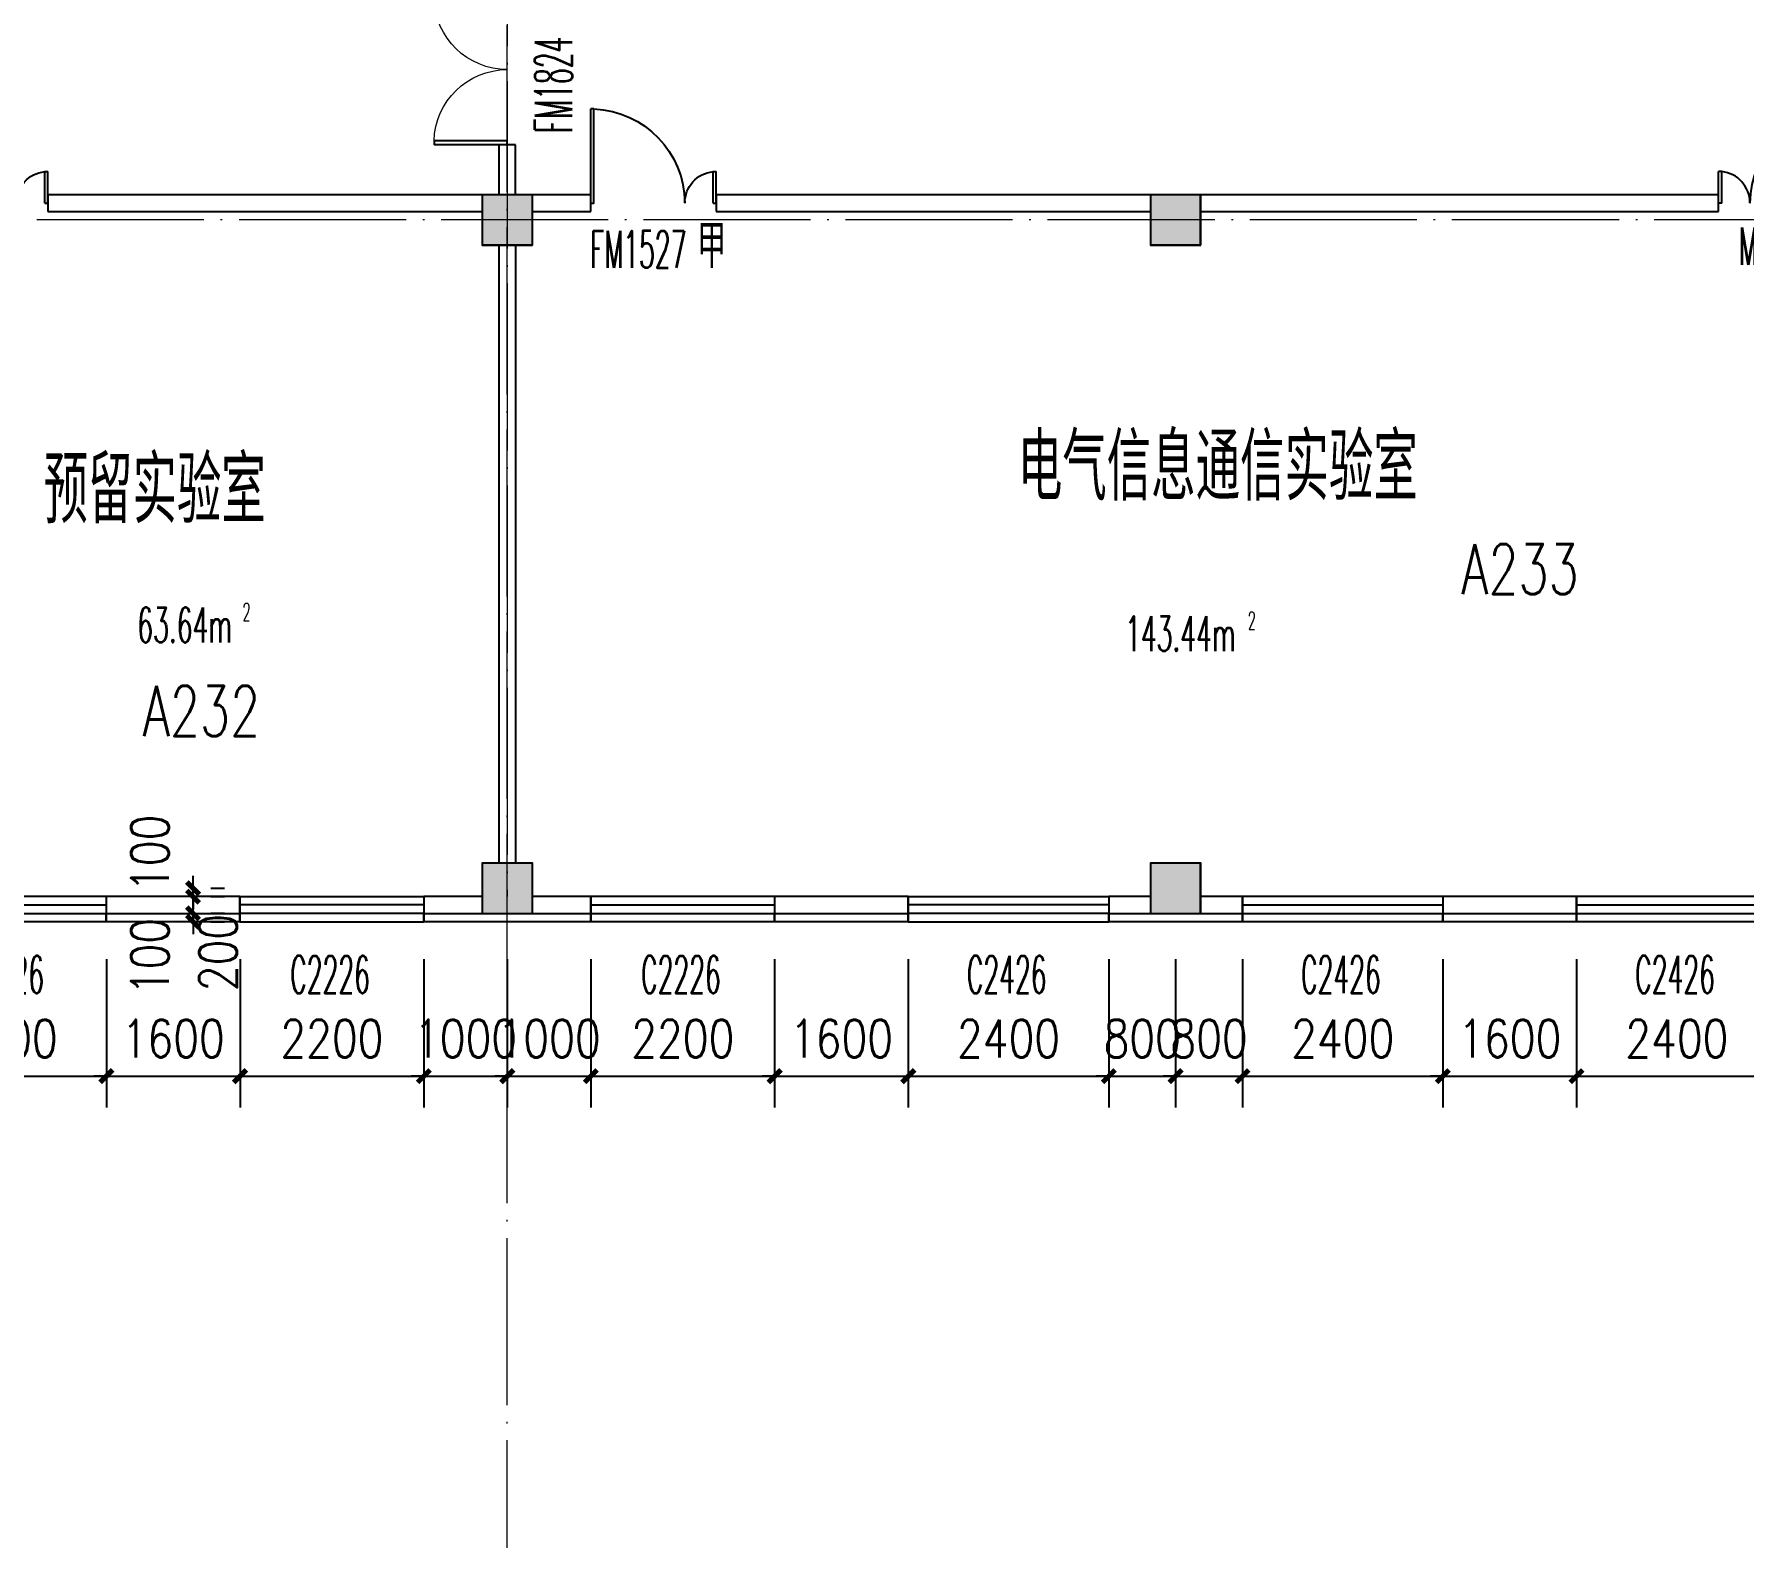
# Model space of a CAD drawing. Extents: x 1417642 to 3570900, y 124798 to 1191112.
# Drawn here: x 1487715 to 1508181, y 591996 to 609994 of the extents above; entities that cross this region are included whole.
import ezdxf

# ---------------------------------------------------------------- set-up
doc = ezdxf.new("R2010")
doc.units = 0
doc.header["$LTSCALE"] = 1000
doc.header["$MEASUREMENT"] = 0
doc.linetypes.add('DOTE', pattern=[2.42, 2, -0.2, 0.02, -0.2])
doc.layers.get('0').update_dxf_attribs({"linetype": 'CONTINUOUS'})
doc.layers.get('Defpoints').update_dxf_attribs({"linetype": 'CONTINUOUS'})
for name, color, linetype in [('colu', 2, 'CONTINUOUS'), ('COLUMN', 9, 'CONTINUOUS'), ('DOTE', 1, 'DOTE'), ('PUB_DIM', 3, 'CONTINUOUS'), ('PUB_HATCH', 8, 'CONTINUOUS'), ('PUB_TEXT', 40, 'CONTINUOUS'), ('SPACE', 7, 'CONTINUOUS'), ('SURFACE', 6, 'CONTINUOUS'), ('tiaozheng', 20, 'CONTINUOUS'), ('WALL', 4, 'CONTINUOUS'), ('WINDOW', 2, 'CONTINUOUS'), ('WINDOW_TEXT', 7, 'CONTINUOUS'), ('填充', 252, 'CONTINUOUS'), ('柱填充', 8, 'CONTINUOUS')]:
    doc.layers.add(name, color=color, linetype=linetype)
doc.styles.add('_TCH_SPACE', font='ROMANS', dxfattribs={"width": 0.7, "height": 5, "bigfont": 'Z'})
doc.styles.add('_TCH_WINDOW', font='ROMANS.shx', dxfattribs={"width": 0.7, "height": 400, "bigfont": 'Z.shx'})
doc.styles.add('DIM_FONT', font='SIMPLEX.shx', dxfattribs={"width": 0.8})
doc.styles.add('Z', font='ROMANS', dxfattribs={"width": 0.7, "bigfont": 'Z'})
doc.dimstyles.new('DIMN150', dxfattribs={"dimscale": 1.5, "dimtxt": 300, "dimasz": 100, "dimexe": 250, "dimexo": 300, "dimgap": 150, "dimtad": 1, "dimdec": 0, "dimzin": 0, "dimdsep": 46, "dimtxsty": 'DIM_FONT', "dimblk": 'ARCHTICK', "dimcen": 0.09, "dimdle": 1.5, "dimclrt": 7, "dimazin": 2, "dimtfac": 1, "dimtdec": 0, "dimtix": 1, "dimtmove": 2, "dimatfit": 3, "dimldrblk": 'ARCHTICK', "dimfxl": 1, "dimtolj": 1, "dimtzin": 0, "dimarcsym": 0})

# ---------------------------------------------------------------- blocks, each defined once
blk = doc.blocks.new('896')
at = {"layer": '柱填充'}
h = blk.add_hatch(color=256, dxfattribs=at)
h.paths.add_polyline_path([(1580873, 568265), (1580873, 568965), (1580273, 568965), (1580273, 568265)])
h.paths.add_polyline_path([(1572873, 568265), (1572873, 568965), (1572273, 568965), (1572273, 568265)])
h.paths.add_polyline_path([(1564873, 568265), (1564873, 568965), (1564273, 568965), (1564273, 568265)])
h.paths.add_polyline_path([(1556873, 568265), (1556873, 568965), (1556273, 568965), (1556273, 568265)])
h.paths.add_polyline_path([(1546873, 568265), (1546873, 568965), (1546273, 568965), (1546273, 568265)])
h.paths.add_polyline_path([(1536873, 568265), (1536873, 568965), (1536273, 568965), (1536273, 568265)])
h.paths.add_polyline_path([(1533273, 568265), (1533273, 568965), (1532673, 568965), (1532673, 568265)])
h.paths.add_polyline_path([(1523273, 568365), (1523273, 568965), (1522673, 568965), (1522673, 568365)])
h.paths.add_polyline_path([(1590123, 558965), (1589423, 558965), (1589423, 558365), (1590123, 558365)])
h.paths.add_polyline_path([(1580923, 558365), (1580923, 559065), (1580223, 559065), (1580223, 558365)])
h.paths.add_polyline_path([(1572923, 558365), (1572923, 559065), (1572223, 559065), (1572223, 558365)])
h.paths.add_polyline_path([(1564923, 558365), (1564923, 559065), (1564223, 559065), (1564223, 558365)])
h.paths.add_polyline_path([(1556923, 558365), (1556923, 559065), (1556223, 559065), (1556223, 558365)])
h.paths.add_polyline_path([(1546923, 558365), (1546923, 559065), (1546223, 559065), (1546223, 558365)])
h.paths.add_polyline_path([(1536873, 558365), (1536873, 558965), (1536273, 558965), (1536273, 558365)])
h.paths.add_polyline_path([(1533273, 558365), (1533273, 558965), (1532673, 558965), (1532673, 558365)])
h.paths.add_polyline_path([(1523372, 558965), (1522672, 558965), (1522672, 558365), (1523372, 558365)])
h.paths.add_polyline_path([(1590123, 554765), (1590123, 555365), (1589523, 555365), (1589523, 554765)])
h.paths.add_polyline_path([(1580873, 554765), (1580873, 555365), (1580273, 555365), (1580273, 554765)])
h.paths.add_polyline_path([(1572873, 554765), (1572873, 555365), (1572273, 555365), (1572273, 554765)])
h.paths.add_polyline_path([(1564873, 554765), (1564873, 555365), (1564273, 555365), (1564273, 554765)])
h.paths.add_polyline_path([(1556873, 554765), (1556873, 555365), (1556273, 555365), (1556273, 554765)])
h.paths.add_polyline_path([(1546873, 554765), (1546873, 555365), (1546273, 555365), (1546273, 554765)])
h.paths.add_polyline_path([(1536873, 554765), (1536873, 555365), (1536273, 555365), (1536273, 554765)])
h.paths.add_polyline_path([(1533273, 554765), (1533273, 555365), (1532673, 555365), (1532673, 554765)])
h.paths.add_polyline_path([(1523372, 555365), (1522672, 555365), (1522672, 554765), (1523372, 554765)])
h.paths.add_polyline_path([(1590123, 546765), (1590123, 547365), (1589523, 547365), (1589523, 546765)])
h.paths.add_polyline_path([(1580873, 546765), (1580873, 547365), (1580273, 547365), (1580273, 546765)])
h.paths.add_polyline_path([(1572873, 546765), (1572873, 547365), (1572273, 547365), (1572273, 546765)])
h.paths.add_polyline_path([(1564873, 546765), (1564873, 547365), (1564273, 547365), (1564273, 546765)])
h.paths.add_polyline_path([(1556873, 546765), (1556873, 547365), (1556273, 547365), (1556273, 546765)])
h.paths.add_polyline_path([(1546873, 546715), (1546873, 547415), (1546173, 547415), (1546173, 546715)])
h.paths.add_polyline_path([(1536973, 546715), (1536973, 547415), (1536273, 547415), (1536273, 546715)])
h.paths.add_polyline_path([(1533273, 546715), (1533273, 547415), (1532573, 547415), (1532573, 546715)])
h.paths.add_polyline_path([(1523372, 547365), (1522672, 547365), (1522672, 546765), (1523372, 546765)])
h.paths.add_polyline_path([(1546873, 539365), (1546173, 539365), (1546173, 538765), (1546873, 538765)])
h.paths.add_polyline_path([(1536973, 538715), (1536973, 539415), (1536273, 539415), (1536273, 538715)])
h.paths.add_polyline_path([(1533273, 538715), (1533273, 539415), (1532573, 539415), (1532573, 538715)])
h.paths.add_polyline_path([(1523372, 539365), (1522672, 539365), (1522672, 538765), (1523372, 538765)])
h.paths.add_polyline_path([(1546873, 531365), (1546173, 531365), (1546173, 530765), (1546873, 530765)])
h.paths.add_polyline_path([(1536973, 530715), (1536973, 531415), (1536273, 531415), (1536273, 530715)])
h.paths.add_polyline_path([(1533273, 530715), (1533273, 531415), (1532573, 531415), (1532573, 530715)])
h.paths.add_polyline_path([(1523372, 531365), (1522672, 531365), (1522672, 530765), (1523372, 530765)])
h.paths.add_polyline_path([(1546873, 523365), (1546173, 523365), (1546173, 522765), (1546873, 522765)])
h.paths.add_polyline_path([(1536973, 522715), (1536973, 523415), (1536273, 523415), (1536273, 522715)])
h.paths.add_polyline_path([(1533273, 522715), (1533273, 523415), (1532573, 523415), (1532573, 522715)])
h.paths.add_polyline_path([(1523372, 523365), (1522672, 523365), (1522672, 522765), (1523372, 522765)])
h.paths.add_polyline_path([(1546873, 515365), (1546173, 515365), (1546173, 514765), (1546873, 514765)])
h.paths.add_polyline_path([(1536973, 514715), (1536973, 515415), (1536273, 515415), (1536273, 514715)])
h.paths.add_polyline_path([(1533273, 514715), (1533273, 515415), (1532573, 515415), (1532573, 514715)])
h.paths.add_polyline_path([(1523372, 515365), (1522672, 515365), (1522672, 514765), (1523372, 514765)])
h.paths.add_polyline_path([(1546873, 507365), (1546173, 507365), (1546173, 506765), (1546873, 506765)])
h.paths.add_polyline_path([(1536973, 506715), (1536973, 507415), (1536273, 507415), (1536273, 506715)])
h.paths.add_polyline_path([(1533273, 506715), (1533273, 507415), (1532573, 507415), (1532573, 506715)])
h.paths.add_polyline_path([(1523372, 507365), (1522672, 507365), (1522672, 506765), (1523372, 506765)])
h.paths.add_polyline_path([(1546873, 499365), (1546173, 499365), (1546173, 498765), (1546873, 498765)])
h.paths.add_polyline_path([(1536973, 498715), (1536973, 499415), (1536273, 499415), (1536273, 498715)])
h.paths.add_polyline_path([(1533273, 498715), (1533273, 499415), (1532573, 499415), (1532573, 498715)])
h.paths.add_polyline_path([(1523372, 499365), (1522672, 499365), (1522672, 498765), (1523372, 498765)])
h.paths.add_polyline_path([(1546873, 490765), (1546873, 491365), (1546273, 491365), (1546273, 490765)])
h.paths.add_polyline_path([(1536873, 490765), (1536873, 491365), (1536273, 491365), (1536273, 490765)])
h.paths.add_polyline_path([(1533273, 490765), (1533273, 491365), (1532673, 491365), (1532673, 490765)])
h.paths.add_polyline_path([(1523273, 490765), (1523273, 491365), (1522673, 491365), (1522673, 490765)])
at = {"layer": 'colu'}
for points in [[(1572873, 554765), (1572873, 555365), (1572273, 555365), (1572273, 554765)], [(1580873, 554765), (1580873, 555365), (1580273, 555365), (1580273, 554765)], [(1572873, 546765), (1572873, 547365), (1572273, 547365), (1572273, 546765)], [(1580873, 546765), (1580873, 547365), (1580273, 547365), (1580273, 546765)]]:
    blk.add_lwpolyline(points, close=True, dxfattribs=at)
blk = doc.blocks.new('_ArchTick')
at = {"color": 0, "linetype": 'ByBlock', "const_width": 0.4}
blk.add_lwpolyline([(-0.5, -0.5), (0.5, 0.5)], dxfattribs=at)
blk = doc.blocks.new('*D892')
at = {"layer": 'Defpoints', "color": 0}
for p in [(1489379, 599471), (1489617, 599471), (1489379, 599371)]:
    blk.add_point(p, dxfattribs=at)
at = {"layer": 'PUB_DIM', "color": 0, "lineweight": -2}
for p, q in [((1489617, 599471), (1489617, 599621)), ((1489617, 599371), (1489617, 599471)), ((1489829, 599471), (1489992, 599471)), ((1489617, 599371), (1489617, 599221)), ((1489829, 599371), (1489992, 599371))]:
    blk.add_line(p, q, dxfattribs=at)
at = {"layer": 'PUB_DIM', "color": 0, "lineweight": -2, "xscale": 150, "yscale": 150, "zscale": 150}
for p, rotation in [((1489617, 599471), 270), ((1489617, 599371), 90)]:
    blk.add_blockref('_ArchTick', p, dxfattribs=dict(at, rotation=rotation))
at = {"layer": 'PUB_DIM', "color": 7, "insert": (1489100, 598953), "char_height": 450, "attachment_point": 5, "rotation": 90, "style": 'DIM_FONT'}
blk.add_mtext('\\A1;100', dxfattribs=at)
blk = doc.blocks.new('*D893')
at = {"layer": 'Defpoints', "color": 0}
for p in [(1489379, 599671), (1489617, 599671), (1489379, 599471)]:
    blk.add_point(p, dxfattribs=at)
at = {"layer": 'PUB_DIM', "color": 0, "lineweight": -2}
for p, q in [((1489617, 599671), (1489617, 599821)), ((1489617, 599471), (1489617, 599671)), ((1489829, 599671), (1489992, 599671)), ((1489617, 599471), (1489617, 599321)), ((1489829, 599471), (1489992, 599471))]:
    blk.add_line(p, q, dxfattribs=at)
at = {"layer": 'PUB_DIM', "color": 0, "lineweight": -2, "xscale": 150, "yscale": 150, "zscale": 150}
for p, rotation in [((1489617, 599671), 270), ((1489617, 599471), 90)]:
    blk.add_blockref('_ArchTick', p, dxfattribs=dict(at, rotation=rotation))
at = {"layer": 'PUB_DIM', "color": 7, "insert": (1489917, 599002), "char_height": 450, "attachment_point": 5, "rotation": 90, "style": 'DIM_FONT'}
blk.add_mtext('\\A1;200', dxfattribs=at)
blk = doc.blocks.new('*D894')
at = {"layer": 'Defpoints', "color": 0}
for p in [(1489379, 599771), (1489379, 599671), (1489617, 599771)]:
    blk.add_point(p, dxfattribs=at)
at = {"layer": 'PUB_DIM', "color": 0, "lineweight": -2}
for p, q in [((1489617, 599771), (1489617, 599921)), ((1489617, 599671), (1489617, 599771)), ((1489617, 599671), (1489617, 599521)), ((1489829, 599771), (1489992, 599771)), ((1489829, 599671), (1489992, 599671))]:
    blk.add_line(p, q, dxfattribs=at)
at = {"layer": 'PUB_DIM', "color": 0, "lineweight": -2, "xscale": 150, "yscale": 150, "zscale": 150}
for p, rotation in [((1489617, 599771), 270), ((1489617, 599671), 90)]:
    blk.add_blockref('_ArchTick', p, dxfattribs=dict(at, rotation=rotation))
at = {"layer": 'PUB_DIM', "color": 7, "insert": (1489100, 600189), "char_height": 450, "attachment_point": 5, "rotation": 90, "style": 'DIM_FONT'}
blk.add_mtext('\\A1;100', dxfattribs=at)
blk = doc.blocks.new('*D2714')
at = {"layer": 'Defpoints', "color": 0}
for p in [(1486179, 599371), (1488579, 599371), (1488579, 597522)]:
    blk.add_point(p, dxfattribs=at)
at = {"layer": 'PUB_DIM', "color": 0, "lineweight": -2}
for p, q in [((1486179, 598921), (1486179, 597147)), ((1488579, 598921), (1488579, 597147)), ((1486176, 597522), (1488581, 597522))]:
    blk.add_line(p, q, dxfattribs=at)
at = {"layer": 'PUB_DIM', "color": 0, "lineweight": -2, "xscale": 150, "yscale": 150, "zscale": 150, "rotation": 180}
blk.add_blockref('_ArchTick', (1486179, 597522), dxfattribs=at)
at = {"layer": 'PUB_DIM', "color": 0, "lineweight": -2, "xscale": 150, "yscale": 150, "zscale": 150}
blk.add_blockref('_ArchTick', (1488579, 597522), dxfattribs=at)
at = {"layer": 'PUB_DIM', "color": 7, "insert": (1487379, 597972), "char_height": 450, "attachment_point": 5, "style": 'DIM_FONT'}
blk.add_mtext('\\A1;2400', dxfattribs=at)
blk = doc.blocks.new('*D2715')
at = {"layer": 'Defpoints', "color": 0}
for p in [(1488579, 599371), (1490179, 599371), (1490179, 597522)]:
    blk.add_point(p, dxfattribs=at)
at = {"layer": 'PUB_DIM', "color": 0, "lineweight": -2}
for p, q in [((1488579, 598921), (1488579, 597147)), ((1490179, 598921), (1490179, 597147)), ((1488579, 597522), (1488429, 597522)), ((1488579, 597522), (1490179, 597522)), ((1490179, 597522), (1490329, 597522))]:
    blk.add_line(p, q, dxfattribs=at)
at = {"layer": 'PUB_DIM', "color": 0, "lineweight": -2, "xscale": 150, "yscale": 150, "zscale": 150}
blk.add_blockref('_ArchTick', (1488579, 597522), dxfattribs=at)
at = {"layer": 'PUB_DIM', "color": 0, "lineweight": -2, "xscale": 150, "yscale": 150, "zscale": 150, "rotation": 180}
blk.add_blockref('_ArchTick', (1490179, 597522), dxfattribs=at)
at = {"layer": 'PUB_DIM', "color": 7, "insert": (1489379, 597972), "char_height": 450, "attachment_point": 5, "style": 'DIM_FONT'}
blk.add_mtext('\\A1;1600', dxfattribs=at)
blk = doc.blocks.new('*D2716')
at = {"layer": 'Defpoints', "color": 0}
for p in [(1490179, 599371), (1492379, 599371), (1492379, 597522)]:
    blk.add_point(p, dxfattribs=at)
at = {"layer": 'PUB_DIM', "color": 0, "lineweight": -2}
for p, q in [((1490179, 598921), (1490179, 597147)), ((1492379, 598921), (1492379, 597147)), ((1490176, 597522), (1492381, 597522))]:
    blk.add_line(p, q, dxfattribs=at)
at = {"layer": 'PUB_DIM', "color": 0, "lineweight": -2, "xscale": 150, "yscale": 150, "zscale": 150, "rotation": 180}
blk.add_blockref('_ArchTick', (1490179, 597522), dxfattribs=at)
at = {"layer": 'PUB_DIM', "color": 0, "lineweight": -2, "xscale": 150, "yscale": 150, "zscale": 150}
blk.add_blockref('_ArchTick', (1492379, 597522), dxfattribs=at)
at = {"layer": 'PUB_DIM', "color": 7, "insert": (1491279, 597972), "char_height": 450, "attachment_point": 5, "style": 'DIM_FONT'}
blk.add_mtext('\\A1;2200', dxfattribs=at)
blk = doc.blocks.new('*D2717')
at = {"layer": 'Defpoints', "color": 0}
for p in [(1492379, 599371), (1493379, 599371), (1493379, 597522)]:
    blk.add_point(p, dxfattribs=at)
at = {"layer": 'PUB_DIM', "color": 0, "lineweight": -2}
for p, q in [((1492379, 598921), (1492379, 597147)), ((1493379, 598921), (1493379, 597147)), ((1492379, 597522), (1492229, 597522)), ((1492379, 597522), (1493379, 597522)), ((1493379, 597522), (1493529, 597522))]:
    blk.add_line(p, q, dxfattribs=at)
at = {"layer": 'PUB_DIM', "color": 0, "lineweight": -2, "xscale": 150, "yscale": 150, "zscale": 150}
blk.add_blockref('_ArchTick', (1492379, 597522), dxfattribs=at)
at = {"layer": 'PUB_DIM', "color": 0, "lineweight": -2, "xscale": 150, "yscale": 150, "zscale": 150, "rotation": 180}
blk.add_blockref('_ArchTick', (1493379, 597522), dxfattribs=at)
at = {"layer": 'PUB_DIM', "color": 7, "insert": (1492879, 597972), "char_height": 450, "attachment_point": 5, "style": 'DIM_FONT'}
blk.add_mtext('\\A1;1000', dxfattribs=at)
blk = doc.blocks.new('*D2718')
at = {"layer": 'Defpoints', "color": 0}
for p in [(1493379, 599371), (1494379, 599371), (1494379, 597522)]:
    blk.add_point(p, dxfattribs=at)
at = {"layer": 'PUB_DIM', "color": 0, "lineweight": -2}
for p, q in [((1493379, 598921), (1493379, 597147)), ((1494379, 598921), (1494379, 597147)), ((1493379, 597522), (1493229, 597522)), ((1493379, 597522), (1494379, 597522)), ((1494379, 597522), (1494529, 597522))]:
    blk.add_line(p, q, dxfattribs=at)
at = {"layer": 'PUB_DIM', "color": 0, "lineweight": -2, "xscale": 150, "yscale": 150, "zscale": 150}
blk.add_blockref('_ArchTick', (1493379, 597522), dxfattribs=at)
at = {"layer": 'PUB_DIM', "color": 0, "lineweight": -2, "xscale": 150, "yscale": 150, "zscale": 150, "rotation": 180}
blk.add_blockref('_ArchTick', (1494379, 597522), dxfattribs=at)
at = {"layer": 'PUB_DIM', "color": 7, "insert": (1493879, 597972), "char_height": 450, "attachment_point": 5, "style": 'DIM_FONT'}
blk.add_mtext('\\A1;1000', dxfattribs=at)
blk = doc.blocks.new('*D2719')
at = {"layer": 'Defpoints', "color": 0}
for p in [(1494379, 599371), (1496579, 599371), (1496579, 597522)]:
    blk.add_point(p, dxfattribs=at)
at = {"layer": 'PUB_DIM', "color": 0, "lineweight": -2}
for p, q in [((1494379, 598921), (1494379, 597147)), ((1496579, 598921), (1496579, 597147)), ((1494376, 597522), (1496581, 597522))]:
    blk.add_line(p, q, dxfattribs=at)
at = {"layer": 'PUB_DIM', "color": 0, "lineweight": -2, "xscale": 150, "yscale": 150, "zscale": 150, "rotation": 180}
blk.add_blockref('_ArchTick', (1494379, 597522), dxfattribs=at)
at = {"layer": 'PUB_DIM', "color": 0, "lineweight": -2, "xscale": 150, "yscale": 150, "zscale": 150}
blk.add_blockref('_ArchTick', (1496579, 597522), dxfattribs=at)
at = {"layer": 'PUB_DIM', "color": 7, "insert": (1495479, 597972), "char_height": 450, "attachment_point": 5, "style": 'DIM_FONT'}
blk.add_mtext('\\A1;2200', dxfattribs=at)
blk = doc.blocks.new('*D2720')
at = {"layer": 'Defpoints', "color": 0}
for p in [(1496579, 599371), (1498179, 599371), (1498179, 597522)]:
    blk.add_point(p, dxfattribs=at)
at = {"layer": 'PUB_DIM', "color": 0, "lineweight": -2}
for p, q in [((1496579, 598921), (1496579, 597147)), ((1498179, 598921), (1498179, 597147)), ((1496579, 597522), (1496429, 597522)), ((1496579, 597522), (1498179, 597522)), ((1498179, 597522), (1498329, 597522))]:
    blk.add_line(p, q, dxfattribs=at)
at = {"layer": 'PUB_DIM', "color": 0, "lineweight": -2, "xscale": 150, "yscale": 150, "zscale": 150}
blk.add_blockref('_ArchTick', (1496579, 597522), dxfattribs=at)
at = {"layer": 'PUB_DIM', "color": 0, "lineweight": -2, "xscale": 150, "yscale": 150, "zscale": 150, "rotation": 180}
blk.add_blockref('_ArchTick', (1498179, 597522), dxfattribs=at)
at = {"layer": 'PUB_DIM', "color": 7, "insert": (1497379, 597972), "char_height": 450, "attachment_point": 5, "style": 'DIM_FONT'}
blk.add_mtext('\\A1;1600', dxfattribs=at)
blk = doc.blocks.new('*D2721')
at = {"layer": 'Defpoints', "color": 0}
for p in [(1498179, 599371), (1500579, 599371), (1500579, 597522)]:
    blk.add_point(p, dxfattribs=at)
at = {"layer": 'PUB_DIM', "color": 0, "lineweight": -2}
for p, q in [((1498179, 598921), (1498179, 597147)), ((1500579, 598921), (1500579, 597147)), ((1498176, 597522), (1500581, 597522))]:
    blk.add_line(p, q, dxfattribs=at)
at = {"layer": 'PUB_DIM', "color": 0, "lineweight": -2, "xscale": 150, "yscale": 150, "zscale": 150, "rotation": 180}
blk.add_blockref('_ArchTick', (1498179, 597522), dxfattribs=at)
at = {"layer": 'PUB_DIM', "color": 0, "lineweight": -2, "xscale": 150, "yscale": 150, "zscale": 150}
blk.add_blockref('_ArchTick', (1500579, 597522), dxfattribs=at)
at = {"layer": 'PUB_DIM', "color": 7, "insert": (1499379, 597972), "char_height": 450, "attachment_point": 5, "style": 'DIM_FONT'}
blk.add_mtext('\\A1;2400', dxfattribs=at)
blk = doc.blocks.new('*D2722')
at = {"layer": 'Defpoints', "color": 0}
for p in [(1500579, 599371), (1501379, 599371), (1501379, 597522)]:
    blk.add_point(p, dxfattribs=at)
at = {"layer": 'PUB_DIM', "color": 0, "lineweight": -2}
for p, q in [((1500579, 598921), (1500579, 597147)), ((1501379, 598921), (1501379, 597147)), ((1500579, 597522), (1500429, 597522)), ((1500579, 597522), (1501379, 597522)), ((1501379, 597522), (1501529, 597522))]:
    blk.add_line(p, q, dxfattribs=at)
at = {"layer": 'PUB_DIM', "color": 0, "lineweight": -2, "xscale": 150, "yscale": 150, "zscale": 150}
blk.add_blockref('_ArchTick', (1500579, 597522), dxfattribs=at)
at = {"layer": 'PUB_DIM', "color": 0, "lineweight": -2, "xscale": 150, "yscale": 150, "zscale": 150, "rotation": 180}
blk.add_blockref('_ArchTick', (1501379, 597522), dxfattribs=at)
at = {"layer": 'PUB_DIM', "color": 7, "insert": (1500979, 597972), "char_height": 450, "attachment_point": 5, "style": 'DIM_FONT'}
blk.add_mtext('\\A1;800', dxfattribs=at)
blk = doc.blocks.new('*D2723')
at = {"layer": 'Defpoints', "color": 0}
for p in [(1501379, 599371), (1502179, 599371), (1502179, 597522)]:
    blk.add_point(p, dxfattribs=at)
at = {"layer": 'PUB_DIM', "color": 0, "lineweight": -2}
for p, q in [((1501379, 598921), (1501379, 597147)), ((1502179, 598921), (1502179, 597147)), ((1501379, 597522), (1501229, 597522)), ((1501379, 597522), (1502179, 597522)), ((1502179, 597522), (1502329, 597522))]:
    blk.add_line(p, q, dxfattribs=at)
at = {"layer": 'PUB_DIM', "color": 0, "lineweight": -2, "xscale": 150, "yscale": 150, "zscale": 150}
blk.add_blockref('_ArchTick', (1501379, 597522), dxfattribs=at)
at = {"layer": 'PUB_DIM', "color": 0, "lineweight": -2, "xscale": 150, "yscale": 150, "zscale": 150, "rotation": 180}
blk.add_blockref('_ArchTick', (1502179, 597522), dxfattribs=at)
at = {"layer": 'PUB_DIM', "color": 7, "insert": (1501779, 597972), "char_height": 450, "attachment_point": 5, "style": 'DIM_FONT'}
blk.add_mtext('\\A1;800', dxfattribs=at)
blk = doc.blocks.new('*D2724')
at = {"layer": 'Defpoints', "color": 0}
for p in [(1502179, 599371), (1504579, 599371), (1504579, 597522)]:
    blk.add_point(p, dxfattribs=at)
at = {"layer": 'PUB_DIM', "color": 0, "lineweight": -2}
for p, q in [((1502179, 598921), (1502179, 597147)), ((1504579, 598921), (1504579, 597147)), ((1502176, 597522), (1504581, 597522))]:
    blk.add_line(p, q, dxfattribs=at)
at = {"layer": 'PUB_DIM', "color": 0, "lineweight": -2, "xscale": 150, "yscale": 150, "zscale": 150, "rotation": 180}
blk.add_blockref('_ArchTick', (1502179, 597522), dxfattribs=at)
at = {"layer": 'PUB_DIM', "color": 0, "lineweight": -2, "xscale": 150, "yscale": 150, "zscale": 150}
blk.add_blockref('_ArchTick', (1504579, 597522), dxfattribs=at)
at = {"layer": 'PUB_DIM', "color": 7, "insert": (1503379, 597972), "char_height": 450, "attachment_point": 5, "style": 'DIM_FONT'}
blk.add_mtext('\\A1;2400', dxfattribs=at)
blk = doc.blocks.new('*D2725')
at = {"layer": 'Defpoints', "color": 0}
for p in [(1504579, 599371), (1506179, 599371), (1506179, 597522)]:
    blk.add_point(p, dxfattribs=at)
at = {"layer": 'PUB_DIM', "color": 0, "lineweight": -2}
for p, q in [((1504579, 598921), (1504579, 597147)), ((1506179, 598921), (1506179, 597147)), ((1504579, 597522), (1504429, 597522)), ((1504579, 597522), (1506179, 597522)), ((1506179, 597522), (1506329, 597522))]:
    blk.add_line(p, q, dxfattribs=at)
at = {"layer": 'PUB_DIM', "color": 0, "lineweight": -2, "xscale": 150, "yscale": 150, "zscale": 150}
blk.add_blockref('_ArchTick', (1504579, 597522), dxfattribs=at)
at = {"layer": 'PUB_DIM', "color": 0, "lineweight": -2, "xscale": 150, "yscale": 150, "zscale": 150, "rotation": 180}
blk.add_blockref('_ArchTick', (1506179, 597522), dxfattribs=at)
at = {"layer": 'PUB_DIM', "color": 7, "insert": (1505379, 597972), "char_height": 450, "attachment_point": 5, "style": 'DIM_FONT'}
blk.add_mtext('\\A1;1600', dxfattribs=at)
blk = doc.blocks.new('*D2726')
at = {"layer": 'Defpoints', "color": 0}
for p in [(1506179, 599371), (1508579, 599371), (1508579, 597522)]:
    blk.add_point(p, dxfattribs=at)
at = {"layer": 'PUB_DIM', "color": 0, "lineweight": -2}
for p, q in [((1506179, 598921), (1506179, 597147)), ((1508579, 598921), (1508579, 597147)), ((1506176, 597522), (1508581, 597522))]:
    blk.add_line(p, q, dxfattribs=at)
at = {"layer": 'PUB_DIM', "color": 0, "lineweight": -2, "xscale": 150, "yscale": 150, "zscale": 150, "rotation": 180}
blk.add_blockref('_ArchTick', (1506179, 597522), dxfattribs=at)
at = {"layer": 'PUB_DIM', "color": 0, "lineweight": -2, "xscale": 150, "yscale": 150, "zscale": 150}
blk.add_blockref('_ArchTick', (1508579, 597522), dxfattribs=at)
at = {"layer": 'PUB_DIM', "color": 7, "insert": (1507379, 597972), "char_height": 450, "attachment_point": 5, "style": 'DIM_FONT'}
blk.add_mtext('\\A1;2400', dxfattribs=at)
blk = doc.blocks.new('_FZH')
blk.add_lwpolyline([(-0.5, -0.5), (0.5, -0.5), (0.5, 0.5), (-0.5, 0.5)], close=True)
at = {"layer": 'PUB_HATCH'}
blk.add_solid([(-0.5, -0.5), (0.5, -0.5), (-0.5, 0.5), (0.5, 0.5)], dxfattribs=at)
blk = doc.blocks.new('$TCHSYS$WIN2D')
for p, q in [((-0.5, 0.5), (0.5, 0.5)), ((-0.5, 0.5), (-0.5, -0.5)), ((0.5, 0.5), (0.5, -0.5)), ((0.5, 0.1667), (-0.5, 0.1667)), ((0.5, -0.1667), (-0.5, -0.1667)), ((-0.5, -0.5), (0.5, -0.5))]:
    blk.add_line(p, q)
blk = doc.blocks.new('$DorLib2D$00000002')
for p, q in [((-0.5, 0), (-0.5, 0.4875)), ((-0.475, 0.4875), (-0.5, 0.4875)), ((-0.475, 0), (-0.475, 0.4875)), ((0.475, 0), (0.475, 0.4875)), ((0.475, 0.4875), (0.5, 0.4875)), ((0.5, 0), (0.5, 0.4875)), ((-0.5, 0), (-0.475, 0)), ((0.5, 0), (0.475, 0))]:
    blk.add_line(p, q)
at = {"lineweight": 13}
for centre, start, end in [((-0.4875, 0), 0, 88.53072), ((0.4875, 0), 91.46928, 180)]:
    blk.add_arc(centre, 0.4875, start, end, dxfattribs=at)
blk = doc.blocks.new('$DorLib2D$00000225')
at = {"color": 0}
for p, q in [((0.475, -0.001), (0.475, 0.752)), ((0.475, 0.752), (0.5, 0.752)), ((0.5, -0.001), (0.5, 0.752)), ((-0.5, 0), (-0.5, 0.252)), ((-0.475, 0.252), (-0.5, 0.252)), ((-0.475, 0), (-0.475, 0.252)), ((-0.475, 0), (-0.5, 0)), ((0.475, -0.001), (0.5, -0.001))]:
    blk.add_line(p, q, dxfattribs=at)
for centre, radius, start, end in [((0.505, -0.002), 0.755, 92.2493, 179.7238), ((-0.501, 0.003), 0.251, 359.7899, 84.0974)]:
    blk.add_arc(centre, radius, start, end, dxfattribs=at)

msp = doc.modelspace()

# ---------------------------------------------------------------- linework, layer by layer
at = {"layer": 'DOTE', "lineweight": 0}
msp.add_line((1493378.7, 542763, 0), (1493378.7, 626650.3, 0), dxfattribs=at)
msp.add_line((1493378.7, 542763, 0), (1493378.7, 626650.3, 0), dxfattribs=at)
msp.add_line((1493378.7, 542763, 0), (1493378.7, 626650.3, 0), dxfattribs=at)
msp.add_line((1493378.7, 542763, 0), (1493378.7, 626650.3, 0), dxfattribs=at)
at = {"layer": 'DOTE', "lineweight": 0, "elevation": 0}
for points in [[(1493378.7, 626370.9), (1493378.7, 599670.9)], [(1596227.1, 607770.9), (1432052.3, 607770.9)]]:
    msp.add_lwpolyline(points, dxfattribs=at)
at = {"layer": 'SURFACE'}
for p, q in [((1488578.7, 599370.9), (1488578.7, 599470.9)), ((1490178.7, 599370.9), (1490178.7, 599470.9)), ((1492378.7, 599370.9), (1492378.7, 599470.9)), ((1494378.7, 599370.9), (1494378.7, 599470.9)), ((1496578.7, 599370.9), (1496578.7, 599470.9)), ((1498178.7, 599370.9), (1498178.7, 599470.9)), ((1500578.7, 599370.9), (1500578.7, 599470.9)), ((1502178.7, 599370.9), (1502178.7, 599470.9)), ((1504578.7, 599370.9), (1504578.7, 599470.9)), ((1506178.7, 599370.9), (1506178.7, 599470.9)), ((1490178.7, 599370.9), (1488578.7, 599370.9)), ((1493378.7, 599370.9), (1492378.7, 599370.9)), ((1494378.7, 599370.9), (1493378.7, 599370.9)), ((1498178.7, 599370.9), (1496578.7, 599370.9)), ((1501378.7, 599370.9), (1500578.7, 599370.9)), ((1502178.7, 599370.9), (1501378.7, 599370.9)), ((1506178.7, 599370.9), (1504578.7, 599370.9))]:
    msp.add_line(p, q, dxfattribs=at)
at = {"layer": 'WALL'}
for p, q in [((1493478.7, 608670.9), (1493278.7, 608670.9)), ((1493278.7, 608670.9), (1493278.7, 608070.9)), ((1493478.7, 608070.9), (1493478.7, 608670.9)), ((1493078.7, 608070.9), (1487878.7, 608070.9)), ((1487878.7, 608070.9), (1487878.7, 607870.9)), ((1494378.7, 608070.9), (1493678.7, 608070.9)), ((1494378.7, 607870.9), (1494378.7, 608070.9)), ((1501078.7, 608070.9), (1495878.7, 608070.9)), ((1495878.7, 608070.9), (1495878.7, 607870.9)), ((1507878.7, 608070.9), (1501678.7, 608070.9)), ((1507878.7, 607870.9), (1507878.7, 608070.9)), ((1487878.7, 607870.9), (1493078.7, 607870.9)), ((1493678.7, 607870.9), (1494378.7, 607870.9)), ((1495878.7, 607870.9), (1501078.7, 607870.9)), ((1501678.7, 607870.9), (1507878.7, 607870.9)), ((1493278.7, 607470.9), (1493278.7, 600070.9)), ((1493478.7, 607470.9), (1493478.7, 600070.9)), ((1490178.7, 599670.9), (1488578.7, 599670.9)), ((1488578.7, 599670.9), (1488578.7, 599470.9)), ((1490178.7, 599470.9), (1490178.7, 599670.9)), ((1493078.7, 599670.9), (1492378.7, 599670.9)), ((1492378.7, 599670.9), (1492378.7, 599470.9)), ((1494378.7, 599670.9), (1493678.7, 599670.9)), ((1494378.7, 599470.9), (1494378.7, 599670.9)), ((1498178.7, 599670.9), (1496578.7, 599670.9)), ((1496578.7, 599670.9), (1496578.7, 599470.9)), ((1498178.7, 599470.9), (1498178.7, 599670.9)), ((1501078.7, 599670.9), (1500578.7, 599670.9)), ((1500578.7, 599670.9), (1500578.7, 599470.9)), ((1502178.7, 599670.9), (1501678.7, 599670.9)), ((1502178.7, 599470.9), (1502178.7, 599670.9)), ((1506178.7, 599670.9), (1504578.7, 599670.9)), ((1504578.7, 599670.9), (1504578.7, 599470.9)), ((1506178.7, 599470.9), (1506178.7, 599670.9)), ((1488578.7, 599470.9), (1490178.7, 599470.9)), ((1492378.7, 599470.9), (1493078.7, 599470.9)), ((1493678.7, 599470.9), (1494378.7, 599470.9)), ((1496578.7, 599470.9), (1498178.7, 599470.9)), ((1500578.7, 599470.9), (1501078.7, 599470.9)), ((1501678.7, 599470.9), (1502178.7, 599470.9)), ((1504578.7, 599470.9), (1506178.7, 599470.9))]:
    msp.add_line(p, q, dxfattribs=at)

# ---------------------------------------------------------------- block references
at = {"layer": 'COLUMN', "lineweight": 0, "xscale": 600, "yscale": 600, "zscale": 600}
for p in [(1493378.7, 607770.9, 0), (1501378.7, 607770.9, 0), (1493378.7, 599770.9, 0), (1501378.7, 599770.9, 0)]:
    msp.add_blockref('_FZH', p, dxfattribs=at)
at = {"layer": 'tiaozheng'}
msp.add_blockref('896', (-79194.1, 52705.8, 0), dxfattribs=at)
at = {"layer": 'WINDOW', "lineweight": 0}
for name, p, xscale, yscale, zscale, rotation in [('$DorLib2D$00000002', (1493378.7, 609570.9), -1800, 1800, -1800, 90), ('$DorLib2D$00000225', (1495128.7, 607970.9), 1500, -1500, 1500, 180)]:
    msp.add_blockref(name, p, dxfattribs=dict(at, xscale=xscale, yscale=yscale, zscale=zscale, rotation=rotation))
ref = msp.add_blockref('$DorLib2D$00000225', (1487128.7, 607970.9), dxfattribs=dict(at, xscale=1500, yscale=-1500, zscale=1500, rotation=180))
ref.add_attrib('A', 'M1527', (1486619.4, 607066.2), dxfattribs={"layer": 'WINDOW_TEXT', "lineweight": 0, "height": 446.25, "style": '_TCH_WINDOW', "width": 0.494118})
ref = msp.add_blockref('$DorLib2D$00000225', (1508628.7, 607970.9), dxfattribs=dict(at, xscale=-1500, yscale=-1500, zscale=-1500, rotation=180))
ref.add_attrib('A', 'M1527', (1508119.4, 607235.3), dxfattribs={"layer": 'WINDOW_TEXT', "lineweight": 0, "height": 446.25, "style": '_TCH_WINDOW', "width": 0.494118})
at = {"layer": 'WINDOW', "color": 2}
ref = msp.add_blockref('$TCHSYS$WIN2D', (1487378.7, 599520.9), dxfattribs=dict(at, xscale=2400, yscale=-300, zscale=2400, rotation=180))
ref.add_attrib('A', 'C2426', (1486879.9, 598514), dxfattribs={"layer": 'WINDOW_TEXT', "color": 2, "height": 446.25, "style": '_TCH_WINDOW', "width": 0.494118})
ref = msp.add_blockref('$TCHSYS$WIN2D', (1491278.7, 599520.9), dxfattribs=dict(at, xscale=-2200, yscale=-300, zscale=-2200, rotation=180))
ref.add_attrib('A', 'C2226', (1490779.9, 598514), dxfattribs={"layer": 'WINDOW_TEXT', "color": 2, "height": 446.25, "style": '_TCH_WINDOW', "width": 0.494118})
ref = msp.add_blockref('$TCHSYS$WIN2D', (1495478.7, 599520.9), dxfattribs=dict(at, xscale=2200, yscale=-300, zscale=2200, rotation=180))
ref.add_attrib('A', 'C2226', (1494979.9, 598514), dxfattribs={"layer": 'WINDOW_TEXT', "color": 2, "height": 446.25, "style": '_TCH_WINDOW', "width": 0.494118})
ref = msp.add_blockref('$TCHSYS$WIN2D', (1499378.7, 599520.9), dxfattribs=dict(at, xscale=-2400, yscale=-300, zscale=-2400, rotation=180))
ref.add_attrib('A', 'C2426', (1498879.9, 598514), dxfattribs={"layer": 'WINDOW_TEXT', "color": 2, "height": 446.25, "style": '_TCH_WINDOW', "width": 0.494118})
ref = msp.add_blockref('$TCHSYS$WIN2D', (1503378.7, 599520.9), dxfattribs=dict(at, xscale=2400, yscale=-300, zscale=2400, rotation=180))
ref.add_attrib('A', 'C2426', (1502879.9, 598514), dxfattribs={"layer": 'WINDOW_TEXT', "color": 2, "height": 446.25, "style": '_TCH_WINDOW', "width": 0.494118})
ref = msp.add_blockref('$TCHSYS$WIN2D', (1507378.7, 599520.9), dxfattribs=dict(at, xscale=2400, yscale=-300, zscale=2400, rotation=180))
ref.add_attrib('A', 'C2426', (1506879.9, 598514), dxfattribs={"layer": 'WINDOW_TEXT', "color": 2, "height": 446.25, "style": '_TCH_WINDOW', "width": 0.494118})

# ---------------------------------------------------------------- texts
at = {"layer": 'PUB_TEXT', "color": 1, "lineweight": 60, "style": 'Z', "width": 0.7}
for s, p in [('A233', (1504798.8, 603291.5)), ('A232', (1489015.3, 601592.5))]:
    msp.add_text(s, height=600, dxfattribs=at).set_placement(p)
at = {"layer": 'SPACE', "style": '_TCH_SPACE', "width": 0.525}
for s, height, p in [('63.64m', 420, (1488950, 602711.2, 0)), ('2', 210, (1490210, 602973.7, 0)), ('143.44m', 420, (1500773.2, 602607.5, 0)), ('2', 210, (1502243.2, 602870, 0))]:
    msp.add_text(s, height=height, dxfattribs=at).set_placement(p)
at = {"layer": 'WINDOW_TEXT', "style": '_TCH_WINDOW', "width": 0.494118}
msp.add_text('FM1824', height=446.25, rotation=90, dxfattribs=at).set_placement((1494153.7, 608811.8))
at = {"layer": 'WINDOW_TEXT', "style": '_TCH_WINDOW'}
for s, height, width, p in [('FM1527', 446.25, 0.494118, (1494369.5, 607195.9)), ('甲', 525, 0.7, (1495650.5, 607195.9))]:
    msp.add_text(s, height=height, dxfattribs=dict(at, width=width)).set_placement(p)
at = {"layer": '填充', "char_height": 800, "width": 7440.035, "attachment_point": 2, "style": '_TCH_WINDOW'}
for s, insert in [('{\\C2;电气信息通信实验室}', (1501884.4, 605212.3)), ('{\\C1;预留实验室}', (1489158, 604938.3))]:
    msp.add_mtext(s, dxfattribs=dict(at, insert=insert))

# ---------------------------------------------------------------- dimensions: what is measured, and where the dimension line sits
at = {"layer": 'PUB_DIM'}
for base, p1, p2, picture, middle in [((1489617.2, 599770.9), (1489378.7, 599670.9), (1489378.7, 599770.9), '*D894', (1489099.7, 600188.6)), ((1489617.2, 599670.9), (1489378.7, 599470.9), (1489378.7, 599670.9), '*D893', (1489916.9, 599001.9)), ((1489617.2, 599470.9), (1489378.7, 599370.9), (1489378.7, 599470.9), '*D892', (1489099.7, 598953.1))]:
    dim = msp.add_linear_dim(base=base, p1=p1, p2=p2, angle=90, dimstyle='DIMN150', dxfattribs=at)
    dim.commit()
    dim.dimension.update_dxf_attribs({"geometry": picture, "text_midpoint": middle, "dimtype": 129})
for p1, p2, picture, middle in [((1486178.7, 599370.9), (1488578.7, 599370.9), '*D2714', (1487378.7, 597972.1)), ((1488578.7, 599370.9), (1490178.7, 599370.9), '*D2715', (1489378.7, 597972.1)), ((1490178.7, 599370.9), (1492378.7, 599370.9), '*D2716', (1491278.7, 597972.1)), ((1492378.7, 599370.9), (1493378.7, 599370.9), '*D2717', (1492878.7, 597972.1)), ((1493378.7, 599370.9), (1494378.7, 599370.9), '*D2718', (1493878.7, 597972.1)), ((1494378.7, 599370.9), (1496578.7, 599370.9), '*D2719', (1495478.7, 597972.1)), ((1496578.7, 599370.9), (1498178.7, 599370.9), '*D2720', (1497378.7, 597972.1)), ((1498178.7, 599370.9), (1500578.7, 599370.9), '*D2721', (1499378.7, 597972.1)), ((1500578.7, 599370.9), (1501378.7, 599370.9), '*D2722', (1500978.7, 597972.1)), ((1501378.7, 599370.9), (1502178.7, 599370.9), '*D2723', (1501778.7, 597972.1)), ((1502178.7, 599370.9), (1504578.7, 599370.9), '*D2724', (1503378.7, 597972.1)), ((1504578.7, 599370.9), (1506178.7, 599370.9), '*D2725', (1505378.7, 597972.1)), ((1506178.7, 599370.9), (1508578.7, 599370.9), '*D2726', (1507378.7, 597972.1))]:
    dim = msp.add_aligned_dim(p1=p1, p2=p2, distance=-1848.8, dimstyle='DIMN150', dxfattribs=at)
    dim.commit()
    dim.dimension.update_dxf_attribs({"geometry": picture, "text_midpoint": middle})

doc.saveas('drawing.dxf')
